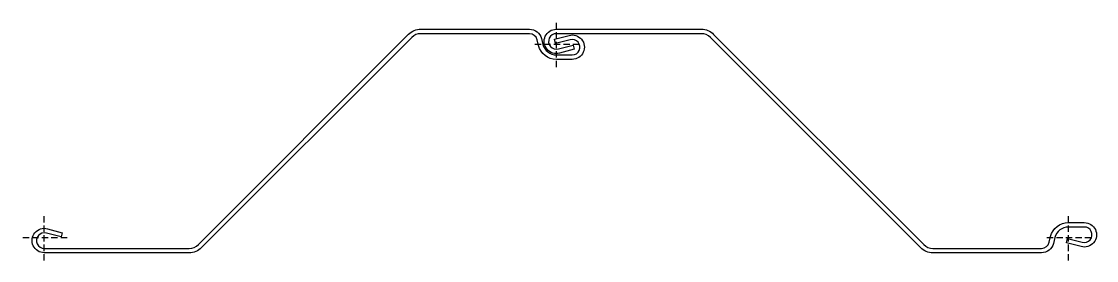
# Model space of a CAD drawing. Header units: millimetres. Extents: x -36 to 1658, y -36 to 341.
import ezdxf

# ---------------------------------------------------------------- set-up
doc = ezdxf.new("R2010")
doc.units = ezdxf.units.MM
doc.linetypes.add('DASHED', pattern=[0.75, 0.5, -0.25])
doc.layers.add('ref', color=251, linetype='Continuous', plot=False)

msp = doc.modelspace()

# ---------------------------------------------------------------- linework, layer by layer
for points in [[(764.6, 328.4, -0.344535), (783.4, 313.6), (785.7, 304.5, 0.344535), (807, 287.9), (832, 287.9, 1.140281), (828.8, 311.9), (805.6, 305.7), (803.8, 312.5), (827, 318.7, -1.140281), (832, 280.9), (807, 280.9, -0.344535), (778.9, 302.8), (776.6, 311.9, 0.344535), (764.6, 321.4), (593.3, 321.4, 0.198892), (579.2, 315.5), (247.9, -15.7, -0.198892), (228.4, -23.8), (0, -23.8, -1.140281), (5, 14.1), (28.2, 7.8), (26.4, 1.1), (3.2, 7.3, 1.140281), (0, -16.8), (228.4, -16.8, 0.198892), (242.9, -10.8), (574.2, 320.5, -0.198892), (593.3, 328.4)], [(1571.6, -16.8, 0.344535), (1583.6, -7.3), (1585.9, 1.8, -0.344535), (1614, 23.8), (1639, 23.8, -1.140281), (1634, -14.1), (1610.8, -7.9), (1612.6, -1.1), (1635.8, -7.3, 1.140281), (1639, 16.8), (1614, 16.8, 0.344535), (1592.7, 0.1), (1590.4, -9, -0.344535), (1571.6, -23.8), (1400.3, -23.8, -0.198892), (1381.2, -15.8), (1049.9, 315.4, 0.198892), (1035.4, 321.4), (807, 321.4, 1.140281), (810.2, 297.3), (833.4, 303.5), (835.2, 296.8), (812, 290.6, -1.140281), (807, 328.4), (1035.4, 328.4, -0.198892), (1054.9, 320.3), (1386.2, -10.9, 0.198892), (1400.3, -16.8)]]:
    msp.add_lwpolyline(points, format="xyb", close=True)
at = {"layer": 'ref', "linetype": 'DASHED', "ltscale": 20}
for p, q in [((807, 268.7), (807, 340.6)), ((843, 304.6), (771, 304.6)), ((0, -36), (0, 36)), ((1614, -36), (1614, 36)), ((36, 0), (-36, 0)), ((1650, 0), (1578, 0))]:
    msp.add_line(p, q, dxfattribs=at)

doc.saveas('drawing.dxf')
